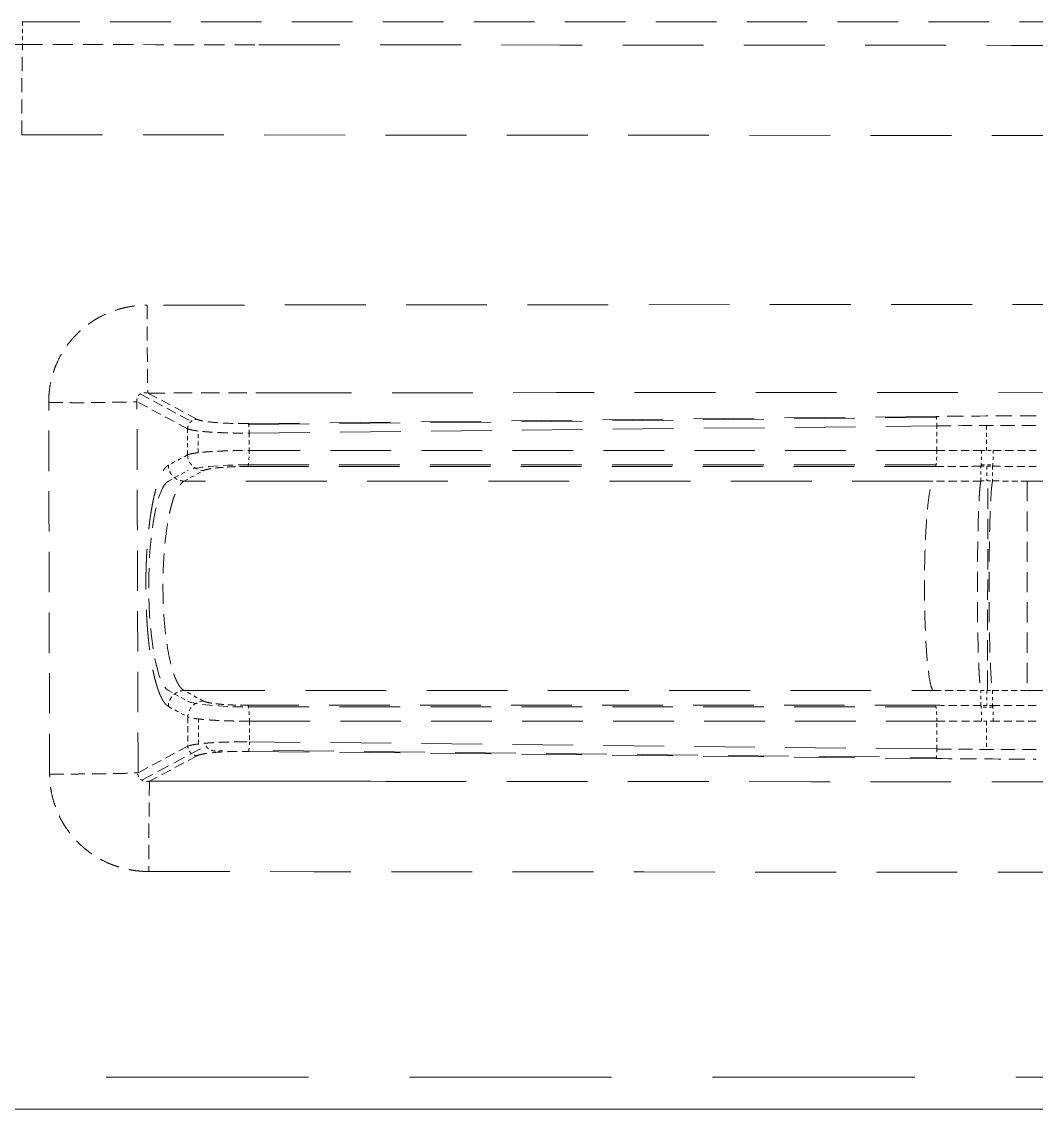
# Model space of a CAD drawing. Header units: millimetres. Extents: x 519 to 904, y 347 to 551.
# Drawn here: x 552.04 to 583.92, y 346.61 to 380.78 of the extents above; entities that cross this region are included whole.
import ezdxf
from ezdxf.lldxf.tags import DXFTag

# ---------------------------------------------------------------- set-up
doc = ezdxf.new("R2010")
doc.units = ezdxf.units.MM
doc.linetypes.add('HIDDEN', pattern=[9.525, 6.35, -3.175])
doc.layers.add('1', color=7, linetype='Continuous', true_color=0xffffff)
tags = doc.linetypes.add('DASHED', pattern=[25.72, 12.86, -12.86]).pattern_tags.tags
tags[6:7] = [DXFTag(74, 4), DXFTag(75, 0), DXFTag(340, '0'), DXFTag(46, 0.0), DXFTag(50, 0.0), DXFTag(44, 0.0), DXFTag(45, 0.0)]
tags[4:5] = [DXFTag(74, 4), DXFTag(75, 0), DXFTag(340, '0'), DXFTag(46, 0.0), DXFTag(50, 0.0), DXFTag(44, 0.0), DXFTag(45, 0.0)]

msp = doc.modelspace()

# ---------------------------------------------------------------- linework, layer by layer
at = {"layer": '1', "color": 155, "linetype": 'HIDDEN', "lineweight": 13, "ltscale": 0.3}
for p, q in [((616.729, 380.776), (552.067, 380.776)), ((580.768, 368.376), (559.16, 368.15)), ((559.17, 368.12), (580.777, 368.346)), ((559.188, 367.852), (580.795, 368.078)), ((580.795, 367.305), (559.188, 367.305)), ((559.148, 366.804), (580.755, 366.804)), ((559.163, 366.855), (580.77, 366.855)), ((580.755, 359.297), (559.154, 359.297)), ((559.169, 359.246), (580.77, 359.246)), ((559.195, 358.799), (580.795, 358.799)), ((580.795, 357.925), (559.195, 358.151)), ((559.168, 357.85), (580.768, 357.625)), ((559.946, 357.873), (580.778, 357.655))]:
    msp.add_line(p, q, dxfattribs=at)
at = {"layer": '1', "color": 155, "linetype": 'HIDDEN', "lineweight": 13, "ltscale": 0.05}
for p, q in [((555.765, 369.08), (557.369, 368.22)), ((557.548, 368.286), (556.005, 369.113)), ((557.253, 367.986), (555.662, 368.839)), ((557.26, 358.015), (555.698, 357.177)), ((557.555, 357.715), (556.059, 356.913))]:
    msp.add_line(p, q, dxfattribs=at)
at = {"layer": '1', "color": 155, "linetype": 'HIDDEN', "lineweight": 13, "ltscale": 0.02}
for p, q in [((580.795, 367.305), (580.795, 368.078)), ((582.353, 368.09), (582.353, 367.309)), ((557.253, 367.986), (557.254, 367.171)), ((557.588, 367.235), (557.587, 367.918)), ((559.188, 367.852), (559.188, 367.305)), ((557.254, 367.171), (556.649, 366.841)), ((556.655, 366.345), (557.256, 366.674)), ((557.145, 366.342), (557.75, 366.672)), ((556.655, 359.759), (557.261, 359.428)), ((557.757, 359.429), (557.145, 359.763)), ((556.649, 359.263), (557.26, 358.929)), ((557.595, 358.084), (557.594, 358.868)), ((559.195, 358.799), (559.195, 358.151)), ((580.795, 357.925), (580.795, 358.799)), ((582.353, 358.796), (582.353, 357.913))]:
    msp.add_line(p, q, dxfattribs=at)
at = {"layer": '1', "color": 155, "linetype": 'HIDDEN', "lineweight": 13, "ltscale": 0.01}
for p, q in [((582.18, 366.346), (582.178, 366.808)), ((582.361, 366.808), (582.363, 366.347)), ((582.544, 366.808), (582.546, 366.347)), ((582.179, 359.294), (582.181, 359.758)), ((582.364, 359.758), (582.362, 359.293)), ((582.547, 359.758), (582.545, 359.294))]:
    msp.add_line(p, q, dxfattribs=at)
at = {"layer": '1', "color": 155, "linetype": 'HIDDEN', "lineweight": 13, "ltscale": 0.1}
msp.add_line((582.384, 359.758), (582.398, 366.347), dxfattribs=at)
at = {"layer": '1', "color": 155, "linetype": 'HIDDEN', "lineweight": 13, "ltscale": 0.7}
msp.add_line((725.178, 359.76), (583.627, 359.76), dxfattribs=at)
at = {"layer": '1', "color": 155, "linetype": 'HIDDEN', "lineweight": 13, "ltscale": 0.03}
msp.add_line((557.26, 358.929), (557.26, 358.015), dxfattribs=at)
at = {"layer": '1', "color": 155, "linetype": 'HIDDEN', "lineweight": 13, "ltscale": 0.06}
msp.add_line((555.815, 356.943), (557.831, 358.024), dxfattribs=at)
at = {"layer": '1', "color": 155, "linetype": 'HIDDEN', "lineweight": 18}
msp.add_line((751.549, 347.618), (523.549, 347.618), dxfattribs=at)
at = {"layer": '1', "linetype": 'Continuous', "lineweight": 18, "ltscale": 0.7121}
msp.add_line((519.049, 346.605), (759.049, 346.605), dxfattribs=at)
at = {"layer": '1', "color": 155, "linetype": 'HIDDEN', "lineweight": 13, "ltscale": 0.1}
for centre, major_axis, ratio, start_param, end_param in [((647.099, 1635.684), (11092.198, 0), 0.113203, 4.703821, 4.704491), ((556.727, 363.052), (0, 3.311), 0.209354, 0.10357, 3.038026)]:
    msp.add_ellipse(centre, major_axis=major_axis, ratio=ratio, start_param=start_param, end_param=end_param, dxfattribs=at)
at = {"layer": '1', "color": 155, "linetype": 'HIDDEN', "lineweight": 13, "ltscale": 0.4}
for centre, major_axis, start_param, end_param in [((647.099, 1635.684), (11092.198, 0), 4.704491, 4.711312), ((647.918, -881.96), (-11051.947, 0), 4.713921, 4.720347), ((650.59, 1610.045), (11070.158, 0), 4.704519, 4.710971)]:
    msp.add_ellipse(centre, major_axis=major_axis, ratio=0.113203, start_param=start_param, end_param=end_param, dxfattribs=at)
at = {"layer": '1', "color": 155, "linetype": 'HIDDEN', "lineweight": 13, "ltscale": 0.07}
for centre, major_axis, ratio, start_param, end_param in [((556.005, 371.909), (-0.003, 2.814), 0.008263, 1.583916, 3.028138), ((556.059, 354.117), (-0.003, -2.814), 0.008484, 3.255043, 4.727253)]:
    msp.add_ellipse(centre, major_axis=major_axis, ratio=ratio, start_param=start_param, end_param=end_param, dxfattribs=at)
at = {"layer": '1', "color": 155, "linetype": 'HIDDEN', "lineweight": 13, "ltscale": 0.09}
msp.add_ellipse((647.918, -881.96), major_axis=(-11051.947, 0), ratio=0.113203, start_param=4.720347, end_param=4.720706, dxfattribs=at)
at = {"layer": '1', "color": 155, "linetype": 'HIDDEN', "lineweight": 13, "ltscale": 0.008}
for centre, major_axis, ratio, start_param, end_param in [((580.768, 368.077), (-0.003, 0.301), 0.091386, 4.714967, 6.16926), ((580.768, 357.924), (0.003, 0.301), 0.091313, 3.255517, 4.716877)]:
    msp.add_ellipse(centre, major_axis=major_axis, ratio=ratio, start_param=start_param, end_param=end_param, dxfattribs=at)
at = {"layer": '1', "color": 155, "linetype": 'HIDDEN', "lineweight": 13, "ltscale": 0.02}
for centre, major_axis, ratio, start_param, end_param in [((557.745, 367.171), (-0.241, 0.441), 0.971896, 1.082511, 2.639938), ((557.751, 358.929), (-0.241, -0.441), 0.971897, 3.643251, 5.200661)]:
    msp.add_ellipse(centre, major_axis=major_axis, ratio=ratio, start_param=start_param, end_param=end_param, dxfattribs=at)
at = {"layer": '1', "color": 155, "linetype": 'HIDDEN', "lineweight": 13, "ltscale": 0.01}
for centre, major_axis, ratio, start_param, end_param in [((559.142, 367.303), (0, 0.502), 0.091354, 3.255517, 4.715922), ((580.749, 367.303), (0, 0.502), 0.091354, 3.255517, 4.715922), ((582.172, 367.307), (-0.002, 0.502), 0.050329, 3.255184, 4.715695), ((582.544, 367.307), (0.002, 0.502), 0.039572, 3.255128, 4.716113), ((559.149, 358.797), (0, -0.502), 0.091354, 1.574329, 3.027668), ((580.749, 358.798), (0, -0.502), 0.091354, 1.574329, 3.027668), ((582.173, 358.794), (-0.002, -0.502), 0.050272, 1.574577, 3.028002), ((582.545, 358.794), (0.002, -0.502), 0.039597, 1.574163, 3.028057)]:
    msp.add_ellipse(centre, major_axis=major_axis, ratio=ratio, start_param=start_param, end_param=end_param, dxfattribs=at)
at = {"layer": '1', "color": 155, "linetype": 'HIDDEN', "lineweight": 13, "ltscale": 0.05}
for centre, major_axis, ratio, start_param, end_param in [((559.024, 366.648), (1.809, 0.019), 0.113886, 1.492316, 2.926249), ((559.029, 359.453), (-1.809, 0.019), 0.113974, 0.215527, 1.649775)]:
    msp.add_ellipse(centre, major_axis=major_axis, ratio=ratio, start_param=start_param, end_param=end_param, dxfattribs=at)
at = {"layer": '1', "color": 155, "linetype": 'DASHED', "lineweight": 13}
msp.add_ellipse((650.59, 1610.045), major_axis=(11070.158, 0), ratio=0.113203, start_param=4.70385, end_param=4.704519, dxfattribs=at)
at = {"layer": '1', "color": 155, "linetype": 'HIDDEN', "lineweight": 13, "ltscale": 0.4}
msp.add_open_spline([(552.067, 380.057), (551.364, 380.058), (550.664, 380.095), (549.277, 380.237), (548.59, 380.342), (547.236, 380.62), (546.568, 380.792), (545.26, 381.199), (544.618, 381.434), (543.366, 381.963), (542.756, 382.257), (541.573, 382.9), (540.999, 383.249), (539.892, 383.997), (539.36, 384.395), (538.339, 385.238), (537.851, 385.682), (537.386, 386.147), (537.386, 386.147), (537.385, 386.148), (537.384, 386.149), (537.381, 386.152), (537.375, 386.158), (537.363, 386.17), (537.339, 386.194), (537.292, 386.242), (537.197, 386.338), (537.008, 386.533), (536.849, 386.704), (536.533, 387.049), (536.326, 387.286), (535.718, 388.014), (535.33, 388.524), (534.595, 389.592), (534.248, 390.149), (533.601, 391.309), (533.302, 391.911), (532.759, 393.156), (532.514, 393.799), (532.087, 395.122), (531.904, 395.802), (531.606, 397.192), (531.492, 397.902), (531.336, 399.347), (531.295, 400.081), (531.294, 400.824)], degree=3, knots=[0, 0, 0, 0, 0.0625, 0.0625, 0.125, 0.125, 0.1875, 0.1875, 0.25, 0.25, 0.3125, 0.3125, 0.375, 0.375, 0.4375, 0.4375, 0.5, 0.5, 0.500061, 0.500061, 0.500122, 0.500244, 0.500488, 0.500977, 0.501953, 0.503906, 0.507812, 0.515625, 0.53125, 0.53125, 0.5625, 0.5625, 0.625, 0.625, 0.6875, 0.6875, 0.75, 0.75, 0.8125, 0.8125, 0.875, 0.875, 0.9375, 0.9375, 1, 1, 1, 1], dxfattribs=at)
at = {"layer": '1', "color": 155, "linetype": 'HIDDEN', "lineweight": 13, "ltscale": 0.02}
msp.add_open_spline([(552.067, 380.776), (552.067, 380.537), (552.067, 380.297), (552.067, 380.057)], degree=3, dxfattribs=at)
at = {"layer": '1', "color": 155, "linetype": 'HIDDEN', "lineweight": 13, "ltscale": 0.07}
for points, knots in [([(552.043, 377.227), (552.043, 377.4), (552.043, 377.572), (552.044, 377.912), (552.044, 378.079), (552.046, 378.402), (552.046, 378.558), (552.048, 378.853), (552.049, 378.993), (552.051, 379.252), (552.053, 379.37), (552.055, 379.583), (552.056, 379.677), (552.059, 379.836), (552.061, 379.902), (552.064, 380.003), (552.065, 380.038), (552.067, 380.057)], [0, 0, 0, 0, 0.125, 0.125, 0.25, 0.25, 0.375, 0.375, 0.5, 0.5, 0.625, 0.625, 0.75, 0.75, 0.875, 0.875, 1, 1, 1, 1]), ([(552.889, 368.814), (552.904, 368.814), (552.935, 368.814), (552.984, 368.814), (553.036, 368.813), (553.092, 368.813), (553.151, 368.813), (553.214, 368.812), (553.28, 368.811), (553.381, 368.81), (553.504, 368.808), (553.637, 368.807), (553.736, 368.806), (553.798, 368.805), (553.835, 368.805), (553.858, 368.805), (553.884, 368.805), (553.912, 368.805), (553.944, 368.805), (553.978, 368.806), (554.014, 368.806), (554.053, 368.806), (554.094, 368.806), (554.138, 368.807), (554.184, 368.807), (554.232, 368.808), (554.282, 368.808), (554.334, 368.809), (554.389, 368.81), (554.444, 368.81), (554.502, 368.811), (554.561, 368.812), (554.621, 368.813), (554.661, 368.814), (554.682, 368.814), (554.682, 368.814), (554.683, 368.814), (554.684, 368.814), (554.685, 368.814), (554.686, 368.814), (554.688, 368.814), (554.689, 368.814), (554.69, 368.814), (554.692, 368.814), (554.694, 368.814), (554.696, 368.814), (554.698, 368.815), (554.7, 368.815), (554.703, 368.815), (554.705, 368.815), (554.708, 368.815), (554.71, 368.815), (554.713, 368.815), (554.716, 368.815), (554.719, 368.815), (554.723, 368.815), (554.726, 368.815), (554.729, 368.815), (554.733, 368.815), (554.737, 368.815), (554.741, 368.815), (554.745, 368.815), (554.749, 368.815), (554.753, 368.815), (554.757, 368.815), (554.762, 368.815), (554.766, 368.816), (554.771, 368.816), (554.776, 368.816), (554.781, 368.816), (554.786, 368.816), (554.791, 368.816), (554.797, 368.816), (554.802, 368.816), (554.808, 368.816), (554.813, 368.816), (554.819, 368.816), (554.825, 368.816), (554.831, 368.817), (554.837, 368.817), (554.843, 368.817), (554.85, 368.817), (554.856, 368.817), (554.863, 368.817), (554.869, 368.817), (554.876, 368.817), (554.883, 368.817), (554.89, 368.817), (554.897, 368.818), (554.904, 368.818), (554.911, 368.818), (554.918, 368.818), (554.926, 368.818), (554.933, 368.818), (554.941, 368.818), (554.949, 368.818), (554.956, 368.819), (554.964, 368.819), (554.972, 368.819), (554.98, 368.819), (554.988, 368.819), (554.996, 368.819), (555.005, 368.819), (555.013, 368.82), (555.021, 368.82), (555.03, 368.82), (555.038, 368.82), (555.047, 368.82), (555.056, 368.82), (555.064, 368.821), (555.073, 368.821), (555.082, 368.821), (555.091, 368.821), (555.1, 368.821), (555.109, 368.821), (555.118, 368.822), (555.127, 368.822), (555.136, 368.822), (555.145, 368.822), (555.155, 368.822), (555.164, 368.823), (555.173, 368.823), (555.183, 368.823), (555.192, 368.823), (555.201, 368.823), (555.211, 368.824), (555.22, 368.824), (555.23, 368.824), (555.239, 368.824), (555.249, 368.824), (555.258, 368.825), (555.268, 368.825), (555.277, 368.825), (555.287, 368.825), (555.296, 368.826), (555.306, 368.826), (555.315, 368.826), (555.325, 368.826), (555.334, 368.827), (555.343, 368.827), (555.353, 368.827), (555.362, 368.827), (555.372, 368.828), (555.381, 368.828), (555.39, 368.828), (555.399, 368.828), (555.409, 368.829), (555.418, 368.829), (555.427, 368.829), (555.436, 368.829), (555.445, 368.83), (555.454, 368.83), (555.463, 368.83), (555.472, 368.831), (555.48, 368.831), (555.489, 368.831), (555.498, 368.831), (555.506, 368.832), (555.514, 368.832), (555.523, 368.832), (555.531, 368.833), (555.539, 368.833), (555.547, 368.833), (555.555, 368.834), (555.563, 368.834), (555.57, 368.834), (555.578, 368.835), (555.585, 368.835), (555.592, 368.835), (555.599, 368.836), (555.606, 368.836), (555.613, 368.836), (555.62, 368.837), (555.626, 368.837), (555.633, 368.837), (555.639, 368.838), (555.645, 368.838), (555.651, 368.838), (555.656, 368.839), (555.66, 368.839), (555.662, 368.839)], [0, 0, 0, 0, 0.011641, 0.024231, 0.037773, 0.052264, 0.067706, 0.084099, 0.101442, 0.119736, 0.163687, 0.199081, 0.225918, 0.244195, 0.249812, 0.256199, 0.263357, 0.271285, 0.279984, 0.289454, 0.299694, 0.310705, 0.322487, 0.335039, 0.348362, 0.362456, 0.37732, 0.392955, 0.409361, 0.426537, 0.444484, 0.463202, 0.48269, 0.502949, 0.50311, 0.503315, 0.503565, 0.50386, 0.5042, 0.504584, 0.505013, 0.505487, 0.506006, 0.506569, 0.507177, 0.50783, 0.508528, 0.50927, 0.510057, 0.510889, 0.511765, 0.512687, 0.513653, 0.514663, 0.515719, 0.516819, 0.517964, 0.519154, 0.520388, 0.521668, 0.522992, 0.52436, 0.525774, 0.527232, 0.528735, 0.530283, 0.531875, 0.533512, 0.535194, 0.536921, 0.538692, 0.540508, 0.542369, 0.544275, 0.546225, 0.54822, 0.55026, 0.552344, 0.554474, 0.556648, 0.558867, 0.56113, 0.563438, 0.565791, 0.568189, 0.570632, 0.573119, 0.575651, 0.578228, 0.580849, 0.583515, 0.586226, 0.588982, 0.591782, 0.594628, 0.597518, 0.600452, 0.603432, 0.606456, 0.609525, 0.612638, 0.615797, 0.619, 0.622248, 0.62554, 0.628878, 0.63226, 0.635687, 0.639158, 0.642674, 0.646236, 0.649841, 0.653492, 0.657187, 0.660927, 0.664712, 0.668541, 0.672416, 0.676335, 0.680298, 0.684307, 0.68836, 0.692458, 0.696601, 0.700788, 0.70502, 0.709297, 0.713619, 0.717985, 0.722397, 0.726852, 0.731353, 0.735898, 0.740489, 0.745123, 0.749803, 0.754527, 0.759296, 0.76411, 0.768969, 0.773872, 0.77882, 0.783813, 0.788851, 0.793933, 0.79906, 0.804232, 0.809448, 0.814709, 0.820015, 0.825366, 0.830762, 0.836202, 0.841687, 0.847216, 0.852791, 0.85841, 0.864074, 0.869783, 0.875536, 0.881334, 0.887177, 0.893065, 0.898997, 0.904974, 0.910996, 0.917063, 0.923174, 0.92933, 0.935531, 0.941777, 0.948067, 0.954402, 0.960782, 0.967206, 0.973675, 0.98019, 0.986748, 0.993352, 1, 1, 1, 1]), ([(552.918, 357.134), (553.069, 357.135), (553.224, 357.135), (553.537, 357.137), (553.695, 357.138), (554.005, 357.141), (554.158, 357.142), (554.45, 357.146), (554.59, 357.148), (554.849, 357.152), (554.97, 357.154), (555.185, 357.158), (555.281, 357.16), (555.445, 357.165), (555.514, 357.168), (555.625, 357.172), (555.667, 357.175), (555.698, 357.177)], [0, 0, 0, 0, 0.125, 0.125, 0.25, 0.25, 0.375, 0.375, 0.5, 0.5, 0.625, 0.625, 0.75, 0.75, 0.875, 0.875, 1, 1, 1, 1])]:
    msp.add_open_spline(points, degree=3, knots=knots, dxfattribs=at)
at = {"layer": '1', "color": 155, "linetype": 'HIDDEN', "lineweight": 13, "ltscale": 0.4}
for points, degree in [([(552.043, 377.227), (581.045, 377.199), (610.047, 377.184), (639.049, 377.182)], 3), ([(639.05, 371.916), (611.361, 371.913), (583.671, 371.899), (555.982, 371.873)], 3), ([(580.673, 366.342), (557.145, 366.342)], 1), ([(557.145, 359.763), (580.673, 359.763)], 1), ([(556.036, 354.075), (583.707, 354.049), (611.378, 354.034), (639.049, 354.03)], 3)]:
    msp.add_open_spline(points, degree=degree, dxfattribs=at)
at = {"layer": '1', "color": 155, "linetype": 'HIDDEN', "lineweight": 13, "ltscale": 0.1}
for points, knots in [([(552.889, 368.814), (552.89, 368.864), (552.891, 368.915), (552.895, 369.016), (552.899, 369.066), (552.913, 369.216), (552.927, 369.315), (552.966, 369.512), (552.99, 369.609), (553.033, 369.754), (553.049, 369.802), (553.083, 369.898), (553.102, 369.945), (553.16, 370.085), (553.203, 370.175), (553.298, 370.352), (553.35, 370.437), (553.462, 370.603), (553.523, 370.684), (553.605, 370.781), (553.621, 370.8), (553.655, 370.838), (553.706, 370.894), (553.758, 370.949), (553.866, 371.054), (554.016, 371.188), (554.178, 371.307), (554.284, 371.376), (554.305, 371.39), (554.349, 371.416), (554.37, 371.429), (554.436, 371.468), (554.48, 371.492), (554.615, 371.562), (554.706, 371.604), (554.892, 371.679), (554.987, 371.712), (555.131, 371.755), (555.18, 371.768), (555.279, 371.792), (555.328, 371.803), (555.478, 371.832), (555.578, 371.847), (555.779, 371.865), (555.881, 371.868), (555.982, 371.872)], [0, 0, 0, 0, 0.03125, 0.03125, 0.0625, 0.0625, 0.125, 0.125, 0.1875, 0.1875, 0.21875, 0.21875, 0.25, 0.25, 0.3125, 0.3125, 0.375, 0.375, 0.4375, 0.4375, 0.453125, 0.453125, 0.46875, 0.5, 0.5, 0.5625, 0.625, 0.625, 0.640625, 0.640625, 0.65625, 0.65625, 0.6875, 0.6875, 0.75, 0.75, 0.8125, 0.8125, 0.84375, 0.84375, 0.875, 0.875, 0.9375, 0.9375, 1, 1, 1, 1]), ([(557.145, 359.762), (557.141, 359.765), (557.134, 359.769), (557.122, 359.776), (557.11, 359.784), (557.099, 359.792), (557.088, 359.802), (557.076, 359.812), (557.065, 359.822), (557.054, 359.833), (557.044, 359.845), (557.033, 359.858), (557.023, 359.871), (557.012, 359.884), (557.002, 359.898), (556.992, 359.912), (556.982, 359.927), (556.973, 359.943), (556.963, 359.958), (556.954, 359.974), (556.945, 359.991), (556.935, 360.008), (556.926, 360.025), (556.918, 360.042), (556.909, 360.06), (556.9, 360.078), (556.892, 360.097), (556.884, 360.115), (556.876, 360.134), (556.868, 360.153), (556.86, 360.172), (556.852, 360.191), (556.845, 360.211), (556.837, 360.23), (556.83, 360.25), (556.823, 360.27), (556.816, 360.289), (556.809, 360.309), (556.803, 360.329), (556.796, 360.349), (556.79, 360.369), (556.754, 360.484), (556.695, 360.713), (556.621, 361.094), (556.563, 361.506), (556.52, 361.937), (556.493, 362.362), (556.48, 362.776), (556.478, 363.178), (556.487, 363.582), (556.507, 363.982), (556.539, 364.371), (556.582, 364.743), (556.627, 365.038), (556.67, 365.264), (556.707, 365.433), (556.748, 365.593), (556.778, 365.696), (556.795, 365.75), (556.798, 365.76), (556.801, 365.77), (556.805, 365.781), (556.808, 365.791), (556.812, 365.801), (556.815, 365.811), (556.819, 365.822), (556.822, 365.832), (556.826, 365.842), (556.83, 365.852), (556.833, 365.862), (556.837, 365.872), (556.841, 365.883), (556.845, 365.893), (556.848, 365.903), (556.852, 365.913), (556.856, 365.923), (556.86, 365.933), (556.864, 365.942), (556.868, 365.952), (556.872, 365.962), (556.876, 365.972), (556.881, 365.981), (556.885, 365.991), (556.889, 366.001), (556.893, 366.01), (556.898, 366.02), (556.902, 366.029), (556.906, 366.038), (556.911, 366.048), (556.915, 366.057), (556.92, 366.066), (556.924, 366.075), (556.929, 366.084), (556.934, 366.093), (556.938, 366.102), (556.943, 366.11), (556.948, 366.119), (556.953, 366.127), (556.957, 366.136), (556.962, 366.144), (556.967, 366.152), (556.972, 366.16), (556.977, 366.168), (556.982, 366.176), (556.987, 366.184), (556.992, 366.192), (556.998, 366.199), (557.003, 366.207), (557.008, 366.214), (557.013, 366.221), (557.019, 366.228), (557.024, 366.235), (557.029, 366.242), (557.035, 366.248), (557.04, 366.255), (557.046, 366.261), (557.051, 366.267), (557.057, 366.273), (557.063, 366.279), (557.068, 366.285), (557.074, 366.29), (557.08, 366.295), (557.085, 366.301), (557.091, 366.306), (557.097, 366.31), (557.103, 366.315), (557.109, 366.319), (557.115, 366.324), (557.121, 366.328), (557.127, 366.331), (557.133, 366.335), (557.139, 366.338), (557.143, 366.341), (557.145, 366.342)], [0, 0, 0, 0, 0.005486, 0.010921, 0.016306, 0.02164, 0.026924, 0.032157, 0.03734, 0.042472, 0.047554, 0.052586, 0.057567, 0.062498, 0.067378, 0.072207, 0.076987, 0.081716, 0.086394, 0.091022, 0.095599, 0.100126, 0.104603, 0.109029, 0.113405, 0.11773, 0.122005, 0.12623, 0.130404, 0.134527, 0.1386, 0.142623, 0.146595, 0.150517, 0.154389, 0.15821, 0.161981, 0.165701, 0.169371, 0.17299, 0.176559, 0.180078, 0.233348, 0.284991, 0.33502, 0.383447, 0.430287, 0.471326, 0.512753, 0.554579, 0.596814, 0.63947, 0.682557, 0.726084, 0.749877, 0.774176, 0.798982, 0.824296, 0.82613, 0.827978, 0.82984, 0.831715, 0.833604, 0.835507, 0.837424, 0.839354, 0.841298, 0.843256, 0.845228, 0.847213, 0.849212, 0.851225, 0.853251, 0.855292, 0.857346, 0.859413, 0.861495, 0.86359, 0.865699, 0.867822, 0.869958, 0.872109, 0.874273, 0.87645, 0.878642, 0.880847, 0.883066, 0.885299, 0.887545, 0.889805, 0.892079, 0.894367, 0.896668, 0.898983, 0.901312, 0.903655, 0.906012, 0.908382, 0.910766, 0.913163, 0.915575, 0.918, 0.920439, 0.922891, 0.925358, 0.927838, 0.930332, 0.932839, 0.935361, 0.937896, 0.940445, 0.943008, 0.945584, 0.948174, 0.950778, 0.953396, 0.956027, 0.958672, 0.961331, 0.964004, 0.96669, 0.96939, 0.972104, 0.974832, 0.977573, 0.980329, 0.983098, 0.98588, 0.988677, 0.991487, 0.994311, 0.997149, 1, 1, 1, 1]), ([(580.673, 359.763), (580.667, 359.77), (580.643, 359.808), (580.599, 359.937), (580.543, 360.242), (580.493, 360.676), (580.453, 361.214), (580.424, 361.819), (580.411, 362.342), (580.405, 362.754), (580.404, 363.052), (580.405, 363.35), (580.411, 363.761), (580.424, 364.284), (580.453, 364.89), (580.493, 365.428), (580.543, 365.862), (580.599, 366.167), (580.643, 366.297), (580.667, 366.335), (580.673, 366.342)], [0, 0, 0, 0, 0.02005, 0.088606, 0.157162, 0.225718, 0.294274, 0.36283, 0.431385, 0.465663, 0.499941, 0.534219, 0.568497, 0.637053, 0.705609, 0.774164, 0.84272, 0.911276, 0.979832, 1, 1, 1, 1]), ([(582.181, 366.346), (582.177, 366.336), (582.173, 366.321), (582.166, 366.282), (582.162, 366.258), (582.155, 366.202), (582.152, 366.169), (582.144, 366.094), (582.137, 366.009), (582.13, 365.906), (582.124, 365.794), (582.117, 365.674), (582.111, 365.536), (582.105, 365.392), (582.102, 365.316), (582.097, 365.157), (582.095, 365.075), (582.09, 364.905), (582.088, 364.817), (582.084, 364.638), (582.082, 364.547), (582.079, 364.362), (582.077, 364.268), (582.073, 363.985), (582.071, 363.794), (582.07, 363.511), (582.069, 363.418), (582.069, 363.234), (582.068, 363.052), (582.069, 362.871), (582.069, 362.687), (582.07, 362.593), (582.071, 362.31), (582.073, 362.119), (582.077, 361.837), (582.079, 361.743), (582.082, 361.558), (582.084, 361.466), (582.088, 361.287), (582.09, 361.2), (582.095, 361.03), (582.097, 360.948), (582.102, 360.789), (582.105, 360.713), (582.111, 360.568), (582.117, 360.431), (582.124, 360.31), (582.13, 360.198), (582.137, 360.095), (582.144, 360.011), (582.152, 359.936), (582.155, 359.903), (582.162, 359.846), (582.166, 359.822), (582.173, 359.784), (582.177, 359.769), (582.181, 359.758)], [0, 0, 0, 0, 0.03125, 0.03125, 0.0625, 0.0625, 0.09375, 0.09375, 0.125, 0.15625, 0.15625, 0.1875, 0.21875, 0.21875, 0.25, 0.25, 0.28125, 0.28125, 0.3125, 0.3125, 0.34375, 0.34375, 0.375, 0.375, 0.4375, 0.4375, 0.46875, 0.46875, 0.5, 0.53125, 0.53125, 0.5625, 0.5625, 0.625, 0.625, 0.65625, 0.65625, 0.6875, 0.6875, 0.71875, 0.71875, 0.75, 0.75, 0.78125, 0.78125, 0.8125, 0.84375, 0.84375, 0.875, 0.90625, 0.90625, 0.9375, 0.9375, 0.96875, 0.96875, 1, 1, 1, 1]), ([(582.547, 366.347), (582.539, 366.324), (582.532, 366.283), (582.517, 366.166), (582.51, 366.089), (582.496, 365.904), (582.49, 365.795), (582.478, 365.548), (582.472, 365.41), (582.462, 365.11), (582.457, 364.948), (582.449, 364.604), (582.446, 364.422), (582.44, 364.046), (582.438, 363.851), (582.435, 363.455), (582.435, 363.254), (582.435, 362.851), (582.435, 362.65), (582.438, 362.254), (582.44, 362.059), (582.446, 361.683), (582.449, 361.501), (582.457, 361.157), (582.462, 360.995), (582.472, 360.694), (582.478, 360.556), (582.49, 360.309), (582.496, 360.2), (582.51, 360.015), (582.517, 359.939), (582.532, 359.822), (582.539, 359.781), (582.547, 359.758)], [0, 0, 0, 0, 0.0625, 0.0625, 0.125, 0.125, 0.1875, 0.1875, 0.25, 0.25, 0.3125, 0.3125, 0.375, 0.375, 0.4375, 0.4375, 0.5, 0.5, 0.5625, 0.5625, 0.625, 0.625, 0.6875, 0.6875, 0.75, 0.75, 0.8125, 0.8125, 0.875, 0.875, 0.9375, 0.9375, 1, 1, 1, 1]), ([(583.627, 366.344), (583.627, 366.338), (583.627, 366.3), (583.627, 366.17), (583.627, 365.865), (583.627, 365.431), (583.627, 364.891), (583.627, 364.286), (583.627, 363.762), (583.627, 363.35), (583.627, 363.052), (583.627, 362.754), (583.627, 362.342), (583.627, 361.818), (583.627, 361.213), (583.627, 360.674), (583.627, 360.239), (583.627, 359.934), (583.627, 359.805), (583.627, 359.767), (583.627, 359.76)], [0, 0, 0, 0, 0.02021, 0.088756, 0.157301, 0.225847, 0.294393, 0.362939, 0.431484, 0.465757, 0.50003, 0.534303, 0.568576, 0.637121, 0.705667, 0.774213, 0.842758, 0.911304, 0.97985, 1, 1, 1, 1]), ([(556.036, 354.074), (555.985, 354.075), (555.934, 354.076), (555.833, 354.081), (555.782, 354.085), (555.682, 354.095), (555.632, 354.1), (555.533, 354.115), (555.483, 354.123), (555.335, 354.151), (555.237, 354.174), (555.091, 354.216), (555.043, 354.232), (554.971, 354.257), (554.947, 354.265), (554.899, 354.283), (554.875, 354.292), (554.758, 354.339), (554.574, 354.423), (554.401, 354.524), (554.233, 354.634), (554.151, 354.693), (554.052, 354.772), (554.033, 354.788), (553.994, 354.821), (553.974, 354.838), (553.917, 354.889), (553.88, 354.923), (553.771, 355.029), (553.634, 355.176), (553.511, 355.336), (553.425, 355.46), (553.397, 355.503), (553.343, 355.589), (553.318, 355.634), (553.245, 355.768), (553.201, 355.859), (553.122, 356.044), (553.088, 356.139), (553.028, 356.331), (553.003, 356.429), (552.972, 356.578), (552.962, 356.629), (552.946, 356.729), (552.94, 356.779), (552.925, 356.931), (552.921, 357.033), (552.918, 357.134)], [0, 0, 0, 0, 0.03125, 0.03125, 0.0625, 0.0625, 0.09375, 0.09375, 0.125, 0.125, 0.1875, 0.1875, 0.21875, 0.21875, 0.234375, 0.234375, 0.25, 0.25, 0.3125, 0.375, 0.375, 0.4375, 0.4375, 0.453125, 0.453125, 0.46875, 0.46875, 0.5, 0.5, 0.5625, 0.625, 0.625, 0.65625, 0.65625, 0.6875, 0.6875, 0.75, 0.75, 0.8125, 0.8125, 0.875, 0.875, 0.90625, 0.90625, 0.9375, 0.9375, 1, 1, 1, 1])]:
    msp.add_open_spline(points, degree=3, knots=knots, dxfattribs=at)
at = {"layer": '1', "color": 155, "linetype": 'HIDDEN', "lineweight": 13, "ltscale": 0.01}
for points, knots in [([(555.662, 368.839), (555.661, 368.844), (555.659, 368.855), (555.657, 368.871), (555.656, 368.886), (555.656, 368.902), (555.656, 368.917), (555.658, 368.931), (555.661, 368.946), (555.666, 368.965), (555.675, 368.989), (555.692, 369.017), (555.713, 369.043), (555.738, 369.064), (555.765, 369.081), (555.794, 369.095), (555.826, 369.106), (555.852, 369.111), (555.869, 369.114), (555.878, 369.115), (555.888, 369.116), (555.897, 369.117), (555.907, 369.118), (555.917, 369.118), (555.927, 369.118), (555.938, 369.118), (555.949, 369.118), (555.96, 369.118), (555.971, 369.117), (555.982, 369.116), (555.994, 369.114), (556.001, 369.113), (556.005, 369.113)], [0, 0, 0, 0, 0.033475, 0.065155, 0.095108, 0.123413, 0.150164, 0.175474, 0.199473, 0.222316, 0.27058, 0.317133, 0.365158, 0.417571, 0.469477, 0.528361, 0.595041, 0.670076, 0.689204, 0.709002, 0.729474, 0.750624, 0.772456, 0.794971, 0.818174, 0.842065, 0.866648, 0.891925, 0.917897, 0.944565, 0.971933, 1, 1, 1, 1]), ([(557.253, 367.986), (557.254, 368.015), (557.263, 368.071), (557.297, 368.143), (557.34, 368.197), (557.393, 368.241), (557.464, 368.275), (557.52, 368.285), (557.548, 368.286)], [0, 0, 0, 0, 0.164978, 0.332489, 0.5, 0.667511, 0.835022, 1, 1, 1, 1]), ([(582.552, 359.243), (582.509, 359.243), (582.467, 359.243), (582.345, 359.242), (582.266, 359.243), (582.187, 359.243)], [0, 0, 0, 0, 0.348372, 0.348372, 1, 1, 1, 1]), ([(557.555, 357.715), (557.527, 357.716), (557.472, 357.725), (557.401, 357.76), (557.348, 357.803), (557.304, 357.857), (557.271, 357.93), (557.261, 357.986), (557.26, 358.015)], [0, 0, 0, 0, 0.164978, 0.332489, 0.5, 0.667511, 0.835022, 1, 1, 1, 1]), ([(556.059, 356.913), (556.052, 356.912), (556.036, 356.91), (556.013, 356.908), (555.991, 356.907), (555.97, 356.907), (555.95, 356.908), (555.931, 356.91), (555.907, 356.913), (555.879, 356.919), (555.847, 356.929), (555.818, 356.941), (555.792, 356.956), (555.769, 356.973), (555.749, 356.991), (555.732, 357.012), (555.718, 357.034), (555.71, 357.052), (555.706, 357.064), (555.704, 357.07), (555.702, 357.077), (555.7, 357.084), (555.698, 357.09), (555.697, 357.097), (555.696, 357.104), (555.695, 357.111), (555.695, 357.118), (555.694, 357.125), (555.694, 357.133), (555.694, 357.14), (555.694, 357.147), (555.695, 357.154), (555.696, 357.162), (555.696, 357.169), (555.697, 357.174), (555.698, 357.177)], [0, 0, 0, 0, 0.056518, 0.110232, 0.161151, 0.209284, 0.254643, 0.297243, 0.337099, 0.412824, 0.481218, 0.542583, 0.597333, 0.645116, 0.688551, 0.72858, 0.766403, 0.803434, 0.813408, 0.823478, 0.833668, 0.844002, 0.854501, 0.865187, 0.87608, 0.887198, 0.89856, 0.910182, 0.922079, 0.934267, 0.946759, 0.959566, 0.972702, 0.986177, 1, 1, 1, 1])]:
    msp.add_open_spline(points, degree=3, knots=knots, dxfattribs=at)
at = {"layer": '1', "color": 155, "linetype": 'HIDDEN', "lineweight": 13, "ltscale": 0.2}
for points, knots in [([(552.918, 357.134), (552.915, 358.114), (552.913, 359.093), (552.908, 361.052), (552.906, 362.031), (552.899, 364.945), (552.894, 366.879), (552.889, 368.814)], [0, 0, 0, 0, 0.251572, 0.251572, 0.503145, 0.503145, 1, 1, 1, 1]), ([(556.649, 359.263), (556.645, 359.266), (556.637, 359.27), (556.625, 359.278), (556.613, 359.287), (556.601, 359.296), (556.589, 359.307), (556.578, 359.318), (556.566, 359.329), (556.555, 359.342), (556.544, 359.355), (556.533, 359.368), (556.522, 359.383), (556.511, 359.398), (556.5, 359.413), (556.49, 359.429), (556.48, 359.446), (556.469, 359.463), (556.459, 359.481), (556.449, 359.499), (556.439, 359.518), (556.43, 359.537), (556.42, 359.557), (556.411, 359.576), (556.402, 359.597), (556.392, 359.618), (556.383, 359.639), (556.375, 359.66), (556.366, 359.682), (556.357, 359.704), (556.349, 359.726), (556.341, 359.749), (556.332, 359.771), (556.324, 359.794), (556.316, 359.818), (556.309, 359.841), (556.301, 359.865), (556.294, 359.889), (556.286, 359.913), (556.279, 359.937), (556.272, 359.961), (556.254, 360.024), (556.225, 360.134), (556.184, 360.307), (556.143, 360.509), (556.11, 360.7), (556.084, 360.875), (556.062, 361.033), (556.038, 361.222), (556.016, 361.437), (555.996, 361.658), (555.981, 361.863), (555.97, 362.034), (555.963, 362.169), (555.957, 362.293), (555.952, 362.417), (555.948, 362.556), (555.944, 362.697), (555.942, 362.839), (555.941, 362.983), (555.941, 363.127), (555.942, 363.273), (555.945, 363.419), (555.948, 363.566), (555.953, 363.712), (555.959, 363.859), (555.966, 364.006), (555.975, 364.151), (555.985, 364.296), (555.996, 364.44), (556.008, 364.583), (556.022, 364.724), (556.037, 364.863), (556.053, 365), (556.07, 365.134), (556.089, 365.266), (556.106, 365.376), (556.125, 365.485), (556.147, 365.612), (556.182, 365.789), (556.229, 365.992), (556.28, 366.175), (556.323, 366.308), (556.351, 366.383), (556.371, 366.433), (556.389, 366.478), (556.413, 366.532), (556.444, 366.597), (556.477, 366.655), (556.511, 366.709), (556.543, 366.751), (556.574, 366.784), (556.599, 366.807), (556.616, 366.82), (556.63, 366.83), (556.641, 366.836), (556.646, 366.84), (556.649, 366.841)], [0, 0, 0, 0, 0.005277, 0.010515, 0.015713, 0.020872, 0.025992, 0.031072, 0.036112, 0.041112, 0.046072, 0.050992, 0.055871, 0.060711, 0.06551, 0.070268, 0.074986, 0.079664, 0.084302, 0.088899, 0.093456, 0.097973, 0.102449, 0.106885, 0.111281, 0.115637, 0.119953, 0.124229, 0.128464, 0.132659, 0.136814, 0.14093, 0.145004, 0.149039, 0.153033, 0.156988, 0.160902, 0.164776, 0.168609, 0.172403, 0.176156, 0.179869, 0.201177, 0.224439, 0.249655, 0.276827, 0.291231, 0.308261, 0.327916, 0.350198, 0.373212, 0.392728, 0.408743, 0.421256, 0.430265, 0.442784, 0.455393, 0.468092, 0.48088, 0.493757, 0.506725, 0.519783, 0.53293, 0.546168, 0.559494, 0.57291, 0.586414, 0.600006, 0.613688, 0.627459, 0.64132, 0.655269, 0.669308, 0.683436, 0.697651, 0.711955, 0.726348, 0.734607, 0.749686, 0.771582, 0.800288, 0.831196, 0.853453, 0.867061, 0.872022, 0.882431, 0.893799, 0.906125, 0.926783, 0.938507, 0.95323, 0.969587, 0.978722, 0.986329, 0.99241, 0.996966, 1, 1, 1, 1])]:
    msp.add_open_spline(points, degree=3, knots=knots, dxfattribs=at)
msp.add_open_spline([(555.698, 357.177), (555.662, 368.839)], degree=1, dxfattribs=at)
at = {"layer": '1', "color": 155, "linetype": 'HIDDEN', "lineweight": 13, "ltscale": 0.08}
for points in [[(583.917, 368.393), (582.866, 368.393), (581.815, 368.387), (580.768, 368.376)], [(580.768, 357.625), (581.815, 357.614), (582.866, 357.608), (583.917, 357.608)]]:
    msp.add_open_spline(points, degree=3, dxfattribs=at)
at = {"layer": '1', "color": 155, "linetype": 'HIDDEN', "lineweight": 13, "ltscale": 0.05}
for points, knots in [([(559.16, 368.15), (559.156, 368.15), (559.005, 368.149), (558.706, 368.151), (558.289, 368.169), (557.934, 368.199), (557.676, 368.239), (557.577, 368.27), (557.548, 368.286)], [0, 0, 0, 0, 0.006268, 0.206103, 0.406215, 0.606893, 0.808244, 1, 1, 1, 1]), ([(557.253, 367.986), (557.256, 367.985), (557.261, 367.983), (557.271, 367.979), (557.28, 367.976), (557.291, 367.972), (557.302, 367.969), (557.314, 367.965), (557.327, 367.962), (557.34, 367.959), (557.353, 367.956), (557.368, 367.953), (557.382, 367.95), (557.398, 367.947), (557.413, 367.944), (557.43, 367.941), (557.446, 367.938), (557.463, 367.935), (557.481, 367.933), (557.499, 367.93), (557.517, 367.927), (557.535, 367.925), (557.554, 367.922), (557.573, 367.92), (557.593, 367.917), (557.613, 367.915), (557.633, 367.913), (557.653, 367.91), (557.673, 367.908), (557.694, 367.906), (557.715, 367.904), (557.736, 367.902), (557.757, 367.9), (557.778, 367.898), (557.799, 367.896), (557.821, 367.894), (557.842, 367.892), (557.864, 367.891), (557.886, 367.889), (557.907, 367.887), (557.929, 367.886), (557.95, 367.884), (557.97, 367.883), (557.989, 367.882), (558.008, 367.88), (558.027, 367.879), (558.047, 367.878), (558.067, 367.877), (558.086, 367.876), (558.106, 367.875), (558.126, 367.873), (558.147, 367.872), (558.167, 367.871), (558.187, 367.87), (558.208, 367.869), (558.229, 367.868), (558.249, 367.867), (558.27, 367.867), (558.291, 367.866), (558.312, 367.865), (558.333, 367.864), (558.355, 367.863), (558.376, 367.862), (558.397, 367.862), (558.419, 367.861), (558.44, 367.86), (558.462, 367.86), (558.484, 367.859), (558.505, 367.858), (558.527, 367.858), (558.549, 367.857), (558.571, 367.857), (558.593, 367.856), (558.615, 367.856), (558.637, 367.855), (558.659, 367.855), (558.681, 367.854), (558.703, 367.854), (558.725, 367.853), (558.747, 367.853), (558.769, 367.853), (558.791, 367.853), (558.813, 367.852), (558.836, 367.852), (558.858, 367.852), (558.88, 367.852), (558.902, 367.851), (558.924, 367.851), (558.946, 367.851), (558.968, 367.851), (558.991, 367.851), (559.013, 367.851), (559.035, 367.851), (559.057, 367.851), (559.079, 367.851), (559.101, 367.851), (559.123, 367.851), (559.144, 367.851), (559.166, 367.852), (559.181, 367.852), (559.188, 367.852)], [0, 0, 0, 0, 0.01475, 0.029387, 0.043909, 0.058318, 0.072612, 0.086792, 0.100859, 0.114811, 0.12865, 0.142374, 0.155985, 0.169481, 0.182864, 0.196133, 0.209287, 0.222328, 0.235255, 0.248068, 0.260768, 0.273353, 0.285824, 0.298182, 0.310426, 0.322555, 0.334572, 0.346474, 0.358262, 0.369937, 0.381498, 0.392945, 0.404278, 0.415498, 0.426604, 0.437596, 0.448474, 0.459239, 0.469891, 0.480428, 0.490852, 0.501162, 0.510068, 0.518964, 0.527848, 0.536721, 0.545584, 0.554435, 0.563276, 0.572106, 0.580925, 0.589733, 0.598531, 0.607317, 0.616093, 0.624858, 0.633612, 0.642355, 0.651088, 0.65981, 0.668521, 0.677222, 0.685911, 0.69459, 0.703259, 0.711916, 0.720563, 0.729199, 0.737825, 0.74644, 0.755044, 0.763638, 0.772221, 0.780794, 0.789356, 0.797907, 0.806448, 0.814978, 0.823498, 0.832007, 0.840506, 0.848994, 0.857472, 0.865939, 0.874396, 0.882842, 0.891278, 0.899704, 0.908119, 0.916523, 0.924918, 0.933301, 0.941675, 0.950038, 0.958391, 0.966733, 0.975065, 0.983387, 0.991699, 1, 1, 1, 1]), ([(557.254, 367.171), (557.256, 367.172), (557.262, 367.175), (557.271, 367.178), (557.281, 367.181), (557.291, 367.184), (557.302, 367.187), (557.313, 367.19), (557.326, 367.193), (557.338, 367.196), (557.352, 367.199), (557.366, 367.201), (557.38, 367.204), (557.395, 367.207), (557.41, 367.21), (557.426, 367.212), (557.442, 367.215), (557.459, 367.218), (557.476, 367.22), (557.493, 367.223), (557.511, 367.225), (557.529, 367.227), (557.548, 367.23), (557.566, 367.232), (557.585, 367.234), (557.604, 367.237), (557.624, 367.239), (557.644, 367.241), (557.664, 367.243), (557.684, 367.245), (557.704, 367.247), (557.724, 367.249), (557.745, 367.251), (557.766, 367.253), (557.787, 367.254), (557.808, 367.256), (557.829, 367.258), (557.85, 367.259), (557.871, 367.261), (557.892, 367.263), (557.913, 367.264), (557.934, 367.266), (557.956, 367.267), (557.977, 367.269), (557.998, 367.27), (558.019, 367.271), (558.04, 367.273), (558.061, 367.274), (558.082, 367.275), (558.103, 367.276), (558.124, 367.278), (558.145, 367.279), (558.166, 367.28), (558.186, 367.281), (558.207, 367.282), (558.227, 367.283), (558.247, 367.284), (558.268, 367.285), (558.288, 367.286), (558.309, 367.287), (558.33, 367.288), (558.351, 367.288), (558.371, 367.289), (558.392, 367.29), (558.413, 367.291), (558.435, 367.292), (558.456, 367.292), (558.477, 367.293), (558.498, 367.294), (558.52, 367.295), (558.541, 367.295), (558.562, 367.296), (558.584, 367.296), (558.605, 367.297), (558.627, 367.298), (558.648, 367.298), (558.67, 367.299), (558.692, 367.299), (558.713, 367.3), (558.735, 367.3), (558.757, 367.301), (558.778, 367.301), (558.8, 367.302), (558.822, 367.302), (558.843, 367.302), (558.865, 367.303), (558.887, 367.303), (558.909, 367.303), (558.93, 367.303), (558.952, 367.304), (558.974, 367.304), (558.995, 367.304), (559.017, 367.304), (559.038, 367.305), (559.06, 367.305), (559.081, 367.305), (559.103, 367.305), (559.124, 367.305), (559.146, 367.305), (559.167, 367.305), (559.181, 367.305), (559.188, 367.305)], [0, 0, 0, 0, 0.014461, 0.028819, 0.043074, 0.057223, 0.071266, 0.085201, 0.099029, 0.112747, 0.126355, 0.139852, 0.153238, 0.166511, 0.179671, 0.192719, 0.205655, 0.218479, 0.231192, 0.243793, 0.256282, 0.268661, 0.280929, 0.293087, 0.305134, 0.317071, 0.328898, 0.340615, 0.352221, 0.363718, 0.375104, 0.386379, 0.397544, 0.408599, 0.419543, 0.430376, 0.441099, 0.451711, 0.462213, 0.472604, 0.482885, 0.493055, 0.503114, 0.513063, 0.522901, 0.532629, 0.542246, 0.551753, 0.561149, 0.570435, 0.57961, 0.588674, 0.597628, 0.606472, 0.615205, 0.623816, 0.632416, 0.641005, 0.649583, 0.65815, 0.666707, 0.675252, 0.683786, 0.69231, 0.700822, 0.709324, 0.717814, 0.726294, 0.734763, 0.743221, 0.751668, 0.760104, 0.768529, 0.776943, 0.785347, 0.793739, 0.802121, 0.810491, 0.818851, 0.8272, 0.835537, 0.843864, 0.852179, 0.860484, 0.868778, 0.877061, 0.885333, 0.893594, 0.901845, 0.910085, 0.918314, 0.926532, 0.93474, 0.942937, 0.951123, 0.959298, 0.967462, 0.975614, 0.983754, 0.991883, 1, 1, 1, 1]), ([(559.195, 358.799), (559.182, 358.799), (559.155, 358.799), (559.116, 358.799), (559.076, 358.8), (559.037, 358.8), (558.997, 358.8), (558.957, 358.8), (558.916, 358.801), (558.876, 358.801), (558.836, 358.802), (558.796, 358.803), (558.755, 358.804), (558.715, 358.804), (558.675, 358.805), (558.635, 358.806), (558.595, 358.807), (558.555, 358.808), (558.515, 358.81), (558.475, 358.811), (558.435, 358.812), (558.396, 358.814), (558.357, 358.815), (558.318, 358.817), (558.279, 358.819), (558.241, 358.82), (558.203, 358.822), (558.165, 358.824), (558.128, 358.826), (558.091, 358.828), (558.055, 358.83), (558.018, 358.832), (557.992, 358.834), (557.973, 358.835), (557.964, 358.836), (557.954, 358.837), (557.944, 358.837), (557.934, 358.838), (557.925, 358.839), (557.915, 358.839), (557.905, 358.84), (557.895, 358.841), (557.885, 358.841), (557.875, 358.842), (557.865, 358.843), (557.855, 358.844), (557.845, 358.844), (557.835, 358.845), (557.826, 358.846), (557.816, 358.847), (557.806, 358.848), (557.796, 358.848), (557.786, 358.849), (557.776, 358.85), (557.766, 358.851), (557.756, 358.852), (557.746, 358.853), (557.736, 358.854), (557.726, 358.854), (557.716, 358.855), (557.706, 358.856), (557.696, 358.857), (557.686, 358.858), (557.677, 358.859), (557.667, 358.86), (557.657, 358.861), (557.647, 358.862), (557.638, 358.863), (557.628, 358.864), (557.618, 358.865), (557.609, 358.866), (557.599, 358.867), (557.59, 358.868), (557.58, 358.869), (557.571, 358.87), (557.562, 358.872), (557.552, 358.873), (557.543, 358.874), (557.534, 358.875), (557.525, 358.876), (557.516, 358.877), (557.507, 358.879), (557.498, 358.88), (557.489, 358.881), (557.481, 358.882), (557.472, 358.883), (557.464, 358.885), (557.455, 358.886), (557.447, 358.887), (557.439, 358.888), (557.43, 358.89), (557.422, 358.891), (557.414, 358.892), (557.407, 358.894), (557.399, 358.895), (557.391, 358.896), (557.384, 358.898), (557.376, 358.899), (557.369, 358.901), (557.362, 358.902), (557.355, 358.903), (557.348, 358.905), (557.342, 358.906), (557.335, 358.908), (557.329, 358.909), (557.322, 358.911), (557.316, 358.912), (557.31, 358.914), (557.304, 358.915), (557.299, 358.917), (557.293, 358.918), (557.288, 358.92), (557.283, 358.921), (557.278, 358.923), (557.273, 358.925), (557.268, 358.926), (557.264, 358.928), (557.261, 358.929), (557.26, 358.929)], [0, 0, 0, 0, 0.014953, 0.02996, 0.045022, 0.060137, 0.075303, 0.090518, 0.105783, 0.121094, 0.136454, 0.151862, 0.16732, 0.182826, 0.198383, 0.21399, 0.229647, 0.245354, 0.261111, 0.276918, 0.292775, 0.308681, 0.324637, 0.340643, 0.356699, 0.372806, 0.388962, 0.405169, 0.421426, 0.437733, 0.45409, 0.470498, 0.486956, 0.491472, 0.496025, 0.500614, 0.505239, 0.509901, 0.514598, 0.519332, 0.524103, 0.528909, 0.533752, 0.538631, 0.543546, 0.548498, 0.553486, 0.55851, 0.56357, 0.568666, 0.573799, 0.578968, 0.584173, 0.589414, 0.594692, 0.600005, 0.605355, 0.610741, 0.616164, 0.621622, 0.627117, 0.632647, 0.638214, 0.643817, 0.649456, 0.655132, 0.660843, 0.66659, 0.672374, 0.678194, 0.68405, 0.689942, 0.69587, 0.701834, 0.707834, 0.713871, 0.719944, 0.726052, 0.732197, 0.738378, 0.744595, 0.750848, 0.757137, 0.763462, 0.769824, 0.776221, 0.782654, 0.789124, 0.79563, 0.802171, 0.808749, 0.815363, 0.822013, 0.828698, 0.83542, 0.842178, 0.848972, 0.855802, 0.862669, 0.869571, 0.87651, 0.883484, 0.890495, 0.897542, 0.904626, 0.911746, 0.918902, 0.926095, 0.933323, 0.940589, 0.94789, 0.955227, 0.9626, 0.970009, 0.977454, 0.984934, 0.992449, 1, 1, 1, 1]), ([(559.03, 358.152), (559.016, 358.152), (558.987, 358.152), (558.944, 358.151), (558.901, 358.151), (558.858, 358.151), (558.815, 358.15), (558.772, 358.15), (558.729, 358.149), (558.686, 358.148), (558.643, 358.147), (558.601, 358.147), (558.558, 358.145), (558.516, 358.144), (558.474, 358.143), (558.432, 358.142), (558.39, 358.14), (558.349, 358.139), (558.308, 358.137), (558.267, 358.135), (558.227, 358.134), (558.187, 358.132), (558.148, 358.13), (558.109, 358.127), (558.07, 358.125), (558.032, 358.123), (557.995, 358.12), (557.966, 358.118), (557.946, 358.117), (557.935, 358.116), (557.923, 358.115), (557.911, 358.114), (557.9, 358.114), (557.888, 358.113), (557.877, 358.112), (557.865, 358.111), (557.853, 358.11), (557.842, 358.109), (557.83, 358.108), (557.819, 358.107), (557.807, 358.106), (557.796, 358.105), (557.785, 358.104), (557.773, 358.103), (557.762, 358.102), (557.751, 358.101), (557.739, 358.1), (557.728, 358.098), (557.717, 358.097), (557.706, 358.096), (557.695, 358.095), (557.684, 358.094), (557.673, 358.093), (557.662, 358.092), (557.651, 358.09), (557.64, 358.089), (557.63, 358.088), (557.619, 358.087), (557.609, 358.085), (557.598, 358.084), (557.588, 358.083), (557.577, 358.081), (557.567, 358.08), (557.557, 358.079), (557.547, 358.077), (557.537, 358.076), (557.527, 358.075), (557.517, 358.073), (557.508, 358.072), (557.498, 358.07), (557.488, 358.069), (557.479, 358.067), (557.47, 358.066), (557.461, 358.064), (557.452, 358.063), (557.443, 358.061), (557.434, 358.06), (557.425, 358.058), (557.417, 358.057), (557.409, 358.055), (557.4, 358.054), (557.392, 358.052), (557.384, 358.05), (557.376, 358.049), (557.369, 358.047), (557.361, 358.045), (557.354, 358.044), (557.347, 358.042), (557.34, 358.04), (557.333, 358.038), (557.326, 358.037), (557.32, 358.035), (557.313, 358.033), (557.307, 358.031), (557.301, 358.03), (557.295, 358.028), (557.29, 358.026), (557.284, 358.024), (557.279, 358.022), (557.274, 358.02), (557.269, 358.018), (557.265, 358.016), (557.262, 358.015), (557.26, 358.015)], [0, 0, 0, 0, 0.017388, 0.034815, 0.052283, 0.06979, 0.087338, 0.104925, 0.122553, 0.140221, 0.15793, 0.175679, 0.193469, 0.211299, 0.22917, 0.247082, 0.265035, 0.283029, 0.301063, 0.319139, 0.337256, 0.355415, 0.373614, 0.391855, 0.410138, 0.428462, 0.446828, 0.465235, 0.471125, 0.477047, 0.483004, 0.488993, 0.495017, 0.501073, 0.507164, 0.513287, 0.519445, 0.525635, 0.53186, 0.538118, 0.544409, 0.550734, 0.557092, 0.563484, 0.569909, 0.576368, 0.582861, 0.589387, 0.595946, 0.602539, 0.609166, 0.615826, 0.622519, 0.629247, 0.636007, 0.642802, 0.64963, 0.656491, 0.663386, 0.670314, 0.677276, 0.684272, 0.691301, 0.698364, 0.70546, 0.71259, 0.719753, 0.72695, 0.734181, 0.741445, 0.748743, 0.756074, 0.763439, 0.770837, 0.778269, 0.785734, 0.793234, 0.800766, 0.808332, 0.815932, 0.823566, 0.831233, 0.838933, 0.846668, 0.854435, 0.862237, 0.870072, 0.87794, 0.885842, 0.893778, 0.901747, 0.90975, 0.917787, 0.925857, 0.933961, 0.942098, 0.950269, 0.958473, 0.966711, 0.974983, 0.983289, 0.991627, 1, 1, 1, 1]), ([(557.555, 357.715), (557.584, 357.731), (557.683, 357.761), (557.942, 357.802), (558.296, 357.832), (558.713, 357.85), (559.012, 357.852), (559.163, 357.85), (559.168, 357.85)], [0, 0, 0, 0, 0.19156, 0.392837, 0.593518, 0.793707, 0.993665, 1, 1, 1, 1])]:
    msp.add_open_spline(points, degree=3, knots=knots, dxfattribs=at)
at = {"layer": '1', "color": 155, "linetype": 'HIDDEN', "lineweight": 13, "ltscale": 0.008}
for points, knots in [([(559.16, 368.15), (559.163, 368.147), (559.168, 368.132), (559.175, 368.092), (559.18, 368.043), (559.184, 367.985), (559.187, 367.918), (559.188, 367.871), (559.188, 367.852)], [0, 0, 0, 0, 0.174385, 0.351462, 0.528539, 0.705617, 0.882694, 1, 1, 1, 1]), ([(559.195, 358.151), (559.195, 358.131), (559.194, 358.083), (559.191, 358.016), (559.187, 357.958), (559.182, 357.909), (559.175, 357.868), (559.17, 357.854), (559.168, 357.85)], [0, 0, 0, 0, 0.121146, 0.297453, 0.47376, 0.650067, 0.826374, 1, 1, 1, 1])]:
    msp.add_open_spline(points, degree=3, knots=knots, dxfattribs=at)
at = {"layer": '1', "color": 155, "linetype": 'HIDDEN', "lineweight": 13, "ltscale": 0.07}
for points in [[(580.795, 368.078), (581.833, 368.089), (582.875, 368.094), (583.917, 368.094)], [(583.917, 357.909), (582.875, 357.909), (581.833, 357.914), (580.795, 357.925)]]:
    msp.add_open_spline(points, degree=3, dxfattribs=at)
at = {"layer": '1', "color": 155, "linetype": 'HIDDEN', "lineweight": 13, "ltscale": 0.04}
for points in [[(580.795, 367.305), (580.951, 367.305), (581.262, 367.305), (581.73, 367.307), (582.042, 367.308), (582.198, 367.309)], [(582.564, 367.309), (582.712, 367.308), (583.009, 367.307), (583.46, 367.306), (583.764, 367.306), (583.917, 367.306)], [(557.75, 366.672), (557.773, 366.685), (557.842, 366.707), (557.992, 366.736), (558.167, 366.759), (558.35, 366.775), (558.528, 366.787), (558.695, 366.795), (558.853, 366.801), (559.002, 366.803), (559.1, 366.804), (559.148, 366.804)], [(580.755, 366.804), (580.913, 366.804), (581.229, 366.804), (581.703, 366.806), (582.019, 366.807), (582.178, 366.808)], [(582.544, 366.808), (582.694, 366.807), (582.996, 366.806), (583.453, 366.805), (583.762, 366.804), (583.917, 366.804)], [(559.154, 359.297), (559.084, 359.297), (558.952, 359.298), (558.791, 359.302), (558.644, 359.308), (558.503, 359.315), (558.357, 359.325), (558.201, 359.34), (558.051, 359.358), (557.936, 359.376), (557.853, 359.394), (557.794, 359.411), (557.767, 359.423), (557.757, 359.429)], [(582.179, 359.294), (582.02, 359.294), (581.703, 359.296), (581.229, 359.297), (580.913, 359.297), (580.755, 359.297)], [(583.917, 359.297), (583.767, 359.297), (583.465, 359.296), (583.008, 359.295), (582.699, 359.294), (582.545, 359.294)], [(582.199, 358.796), (582.042, 358.797), (581.73, 358.798), (581.263, 358.799), (580.951, 358.799), (580.795, 358.799)], [(583.917, 358.799), (583.769, 358.799), (583.472, 358.799), (583.021, 358.798), (582.717, 358.797), (582.564, 358.796)]]:
    msp.add_open_spline(points, degree=3, dxfattribs=at)
at = {"layer": '1', "color": 155, "linetype": 'HIDDEN', "lineweight": 13, "ltscale": 0.01}
for points in [[(582.198, 367.309), (582.238, 367.309), (582.32, 367.309), (582.442, 367.309), (582.524, 367.309), (582.564, 367.309)], [(582.178, 366.808), (582.218, 366.808), (582.3, 366.808), (582.422, 366.808), (582.504, 366.808), (582.544, 366.808)], [(582.186, 366.859), (582.308, 366.859), (582.429, 366.859), (582.551, 366.859)], [(582.18, 366.346), (582.221, 366.347), (582.302, 366.347), (582.425, 366.347), (582.506, 366.347), (582.546, 366.347)], [(582.181, 359.758), (582.222, 359.758), (582.303, 359.758), (582.425, 359.758), (582.506, 359.758), (582.547, 359.758)], [(582.545, 359.294), (582.504, 359.293), (582.423, 359.293), (582.301, 359.293), (582.219, 359.293), (582.179, 359.294)], [(582.564, 358.796), (582.524, 358.796), (582.442, 358.796), (582.321, 358.796), (582.239, 358.796), (582.199, 358.796)]]:
    msp.add_open_spline(points, degree=3, dxfattribs=at)
at = {"layer": '1', "color": 155, "linetype": 'HIDDEN', "lineweight": 13, "ltscale": 0.02}
for points, knots in [([(557.145, 366.342), (557.114, 366.342), (557.082, 366.346), (557.019, 366.359), (556.988, 366.369), (556.929, 366.394), (556.9, 366.41), (556.847, 366.446), (556.822, 366.467), (556.776, 366.513), (556.755, 366.538), (556.718, 366.593), (556.703, 366.621), (556.677, 366.681), (556.667, 366.712), (556.653, 366.776), (556.649, 366.808), (556.649, 366.841)], [0, 0, 0, 0, 0.125, 0.125, 0.25, 0.25, 0.375, 0.375, 0.5, 0.5, 0.625, 0.625, 0.75, 0.75, 0.875, 0.875, 1, 1, 1, 1]), ([(557.832, 358.024), (557.841, 358.006), (557.852, 357.989), (557.906, 357.926), (557.96, 357.897), (558.075, 357.862), (558.138, 357.857), (558.258, 357.861), (558.317, 357.868), (558.376, 357.879)], [0, 0, 0, 0, 0.095358, 0.095358, 0.40765, 0.40765, 0.719943, 0.719943, 1, 1, 1, 1])]:
    msp.add_open_spline(points, degree=3, knots=knots, dxfattribs=at)
at = {"layer": '1', "color": 155, "linetype": 'HIDDEN', "lineweight": 13, "ltscale": 0.04}
for points in [[(582.18, 366.346), (581.79, 366.344), (581.426, 366.343), (581.069, 366.342), (580.673, 366.342)], [(580.673, 359.763), (581.054, 359.763), (581.426, 359.762), (581.748, 359.761), (582.181, 359.758)]]:
    msp.add_open_spline(points, degree=2, knots=[0, 0, 0, 0.5, 0.5, 1, 1, 1], dxfattribs=at)
at = {"layer": '1', "color": 155, "linetype": 'HIDDEN', "lineweight": 13, "ltscale": 0.03}
for points, knots in [([(583.627, 366.344), (583.552, 366.344), (583.241, 366.344), (582.882, 366.345), (582.596, 366.347), (582.546, 366.347)], [0, 0, 0, 0, 0.208327, 0.862883, 1, 1, 1, 1]), ([(582.547, 359.758), (582.596, 359.758), (582.882, 359.759), (583.241, 359.76), (583.552, 359.76), (583.627, 359.76)], [0, 0, 0, 0, 0.137117, 0.791673, 1, 1, 1, 1])]:
    msp.add_open_spline(points, degree=3, knots=knots, dxfattribs=at)
at = {"layer": '1', "color": 155, "linetype": 'HIDDEN', "lineweight": 13, "ltscale": 0.7}
msp.add_open_spline([(583.627, 366.344), (630.811, 366.344), (677.994, 366.344), (725.178, 366.344)], degree=3, dxfattribs=at)
at = {"layer": '1', "color": 155, "linetype": 'HIDDEN', "lineweight": 13, "ltscale": 0.02}
msp.add_rational_spline([(557.145, 359.762), (557.007, 359.761), (556.888, 359.703), (556.799, 359.614), (556.71, 359.525), (556.652, 359.403), (556.649, 359.263)], [1.03499172734, 1.09235233792, 1.22023475242, 1.41863897086, 1.22023781311, 1.0923562835, 1.03499438202], degree=3, knots=[0, 0, 0, 0, 0.500004, 0.500004, 0.500004, 1, 1, 1, 1], dxfattribs=at)
at = {"layer": '1', "color": 155, "linetype": 'HIDDEN', "lineweight": 13, "ltscale": 0.005}
msp.add_open_spline([(559.03, 358.152), (559.037, 358.152), (559.051, 358.152), (559.071, 358.152), (559.092, 358.152), (559.113, 358.151), (559.133, 358.151), (559.154, 358.151), (559.175, 358.151), (559.188, 358.151), (559.195, 358.151)], degree=3, knots=[0, 0, 0, 0, 0.125486, 0.250833, 0.37604, 0.501109, 0.62604, 0.750831, 0.875485, 1, 1, 1, 1], dxfattribs=at)

doc.saveas('drawing.dxf')
